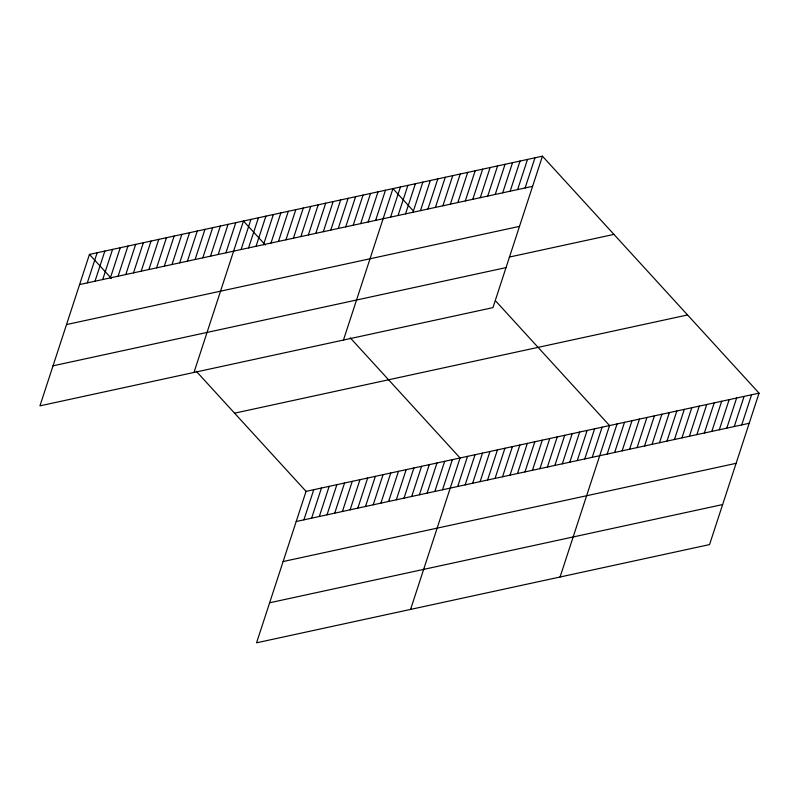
<?xml version="1.0" encoding="UTF-8"?>
<svg xmlns="http://www.w3.org/2000/svg" width="799" height="799" viewBox="0 0 799 799"><rect width="100%" height="100%" fill="white"/><g stroke="black" fill="none" stroke-linecap="round" stroke-linejoin="round"><path stroke-width="1.2" d="M542.441 156.195L89.448 254.412L39.95 405.842L492.943 307.635L542.441 156.195L759.05 393.158L709.552 544.588L256.559 642.805L306.057 491.365L759.05 393.158M87.301 282.886L97.148 252.744M95.001 281.208L104.849 251.076M102.701 279.54L112.549 249.408M110.402 277.872L120.25 247.73M118.102 276.204L127.95 246.062M125.803 274.536L135.65 244.394M133.503 272.868L143.351 242.726M141.203 271.191L151.051 241.058M148.904 269.523L158.751 239.38M156.604 267.855L166.452 237.712M164.304 266.187L174.152 236.045M172.005 264.519L181.852 234.377M179.705 262.841L189.563 232.709M187.405 261.173L197.263 231.041M195.106 259.505L204.963 229.363M202.806 257.837L212.664 227.695M210.507 256.169L220.364 226.027M218.207 254.501L228.065 224.359M225.917 252.824L235.765 222.691M193.967 372.454L243.465 221.023L265.348 244.953M241.088 249.538L250.936 219.395M248.559 247.92L258.417 217.777M256.04 246.292L265.887 216.159M263.51 244.674L273.358 214.541M270.991 243.056L280.839 212.914M278.461 241.438L288.309 211.296M285.932 239.81L295.79 209.678M293.413 238.192L303.26 208.05M300.883 236.574L310.731 206.432M308.354 234.956L318.212 204.814M315.835 233.328L325.682 203.196M323.305 231.71L333.153 201.568M330.786 230.092L340.634 199.95M338.257 228.474L348.104 198.332M345.727 226.846L355.585 196.714M353.208 225.228L363.056 195.086M360.679 223.61L370.526 193.468M368.149 221.992L378.007 191.85M375.63 220.364L385.478 190.232M343.46 340.044L392.958 188.604L413.373 210.946M390.581 217.128L400.429 186.986M398.052 215.51L407.899 185.368M303.9 519.839L313.757 489.697M405.522 213.882L415.38 183.75M311.61 518.171L321.458 488.029M413.003 212.264L422.851 182.122M319.31 516.504L329.158 486.361M420.474 210.646L430.321 180.504M327.011 514.826L336.858 484.693M427.944 209.028L437.802 178.886M334.711 513.158L344.559 483.025M435.425 207.4L445.273 177.268M342.411 511.49L352.259 481.348M442.896 205.782L452.753 175.64M350.112 509.822L359.959 479.68M450.376 204.164L460.224 174.022M357.812 508.154L367.66 478.012M457.847 202.537L467.695 172.404M465.318 200.919L475.175 170.786M365.513 506.486L375.36 476.344M472.798 199.301L482.646 169.158M373.213 504.808L383.061 474.676M480.269 197.683L490.117 167.54M380.913 503.14L390.761 473.008M487.74 196.055L497.597 165.922M388.614 501.472L398.461 471.33M495.22 194.437L505.068 164.294M396.314 499.804L406.162 469.662M502.691 192.819L512.549 162.676M404.014 498.137L413.872 467.994M510.171 191.201L520.019 161.058M411.715 496.469L421.572 466.326M517.642 189.573L527.49 159.44M419.415 494.791L429.273 464.658M525.113 187.955L534.97 157.812M427.115 493.123L436.973 462.981M434.816 491.455L444.673 461.313M442.516 489.787L452.374 459.645M410.576 609.407L460.074 457.977L350.262 337.857M457.697 486.491L467.545 456.359M465.168 484.873L475.025 454.731M472.648 483.255L482.496 453.113M480.119 481.637L489.967 451.495M487.59 480.009L497.447 449.877M495.07 478.391L504.918 448.249M502.541 476.773L512.399 446.631M510.022 475.155L519.869 445.013M517.492 473.527L527.34 443.395M524.963 471.909L534.821 441.767M532.444 470.291L542.291 440.149M539.914 468.673L549.762 438.531M547.385 467.045L557.243 436.913M554.866 465.427L564.713 435.285M562.336 463.81L572.194 433.667M569.817 462.192L579.665 432.049M577.287 460.564L587.135 430.431M584.758 458.946L594.616 428.803M592.239 457.328L602.086 427.185M560.069 576.998L609.557 425.567L495.999 301.333M607.18 454.082L617.038 423.949M614.661 452.464L624.508 422.321M622.131 450.846L631.989 420.703M629.612 449.218L639.46 419.085M637.083 447.6L646.93 417.458M644.553 445.982L654.411 415.84M652.034 444.364L661.882 414.222M659.505 442.736L669.352 412.604M666.985 441.118L676.833 410.976M674.456 439.5L684.304 409.358M681.927 437.882L691.784 407.74M689.407 436.254L699.255 406.122M696.878 434.636L706.725 404.494M704.348 433.018L714.206 402.876M711.829 431.4L721.677 401.258M719.3 429.772L729.147 399.64M726.78 428.154L736.628 398.012M734.251 426.536L744.099 396.394M741.722 424.918L751.579 394.776M79.59 284.554L532.593 186.337M66.517 324.574L519.51 226.367M509.283 257.078L613.922 234.397M53.034 365.822L506.027 267.605M234.576 413.173L687.569 314.956M296.199 521.507L749.202 423.29M283.116 561.537L736.119 463.32M269.643 602.776L722.636 504.559M89.448 254.412L111.331 278.352M196.244 371.245L306.057 491.365"/></g></svg>
